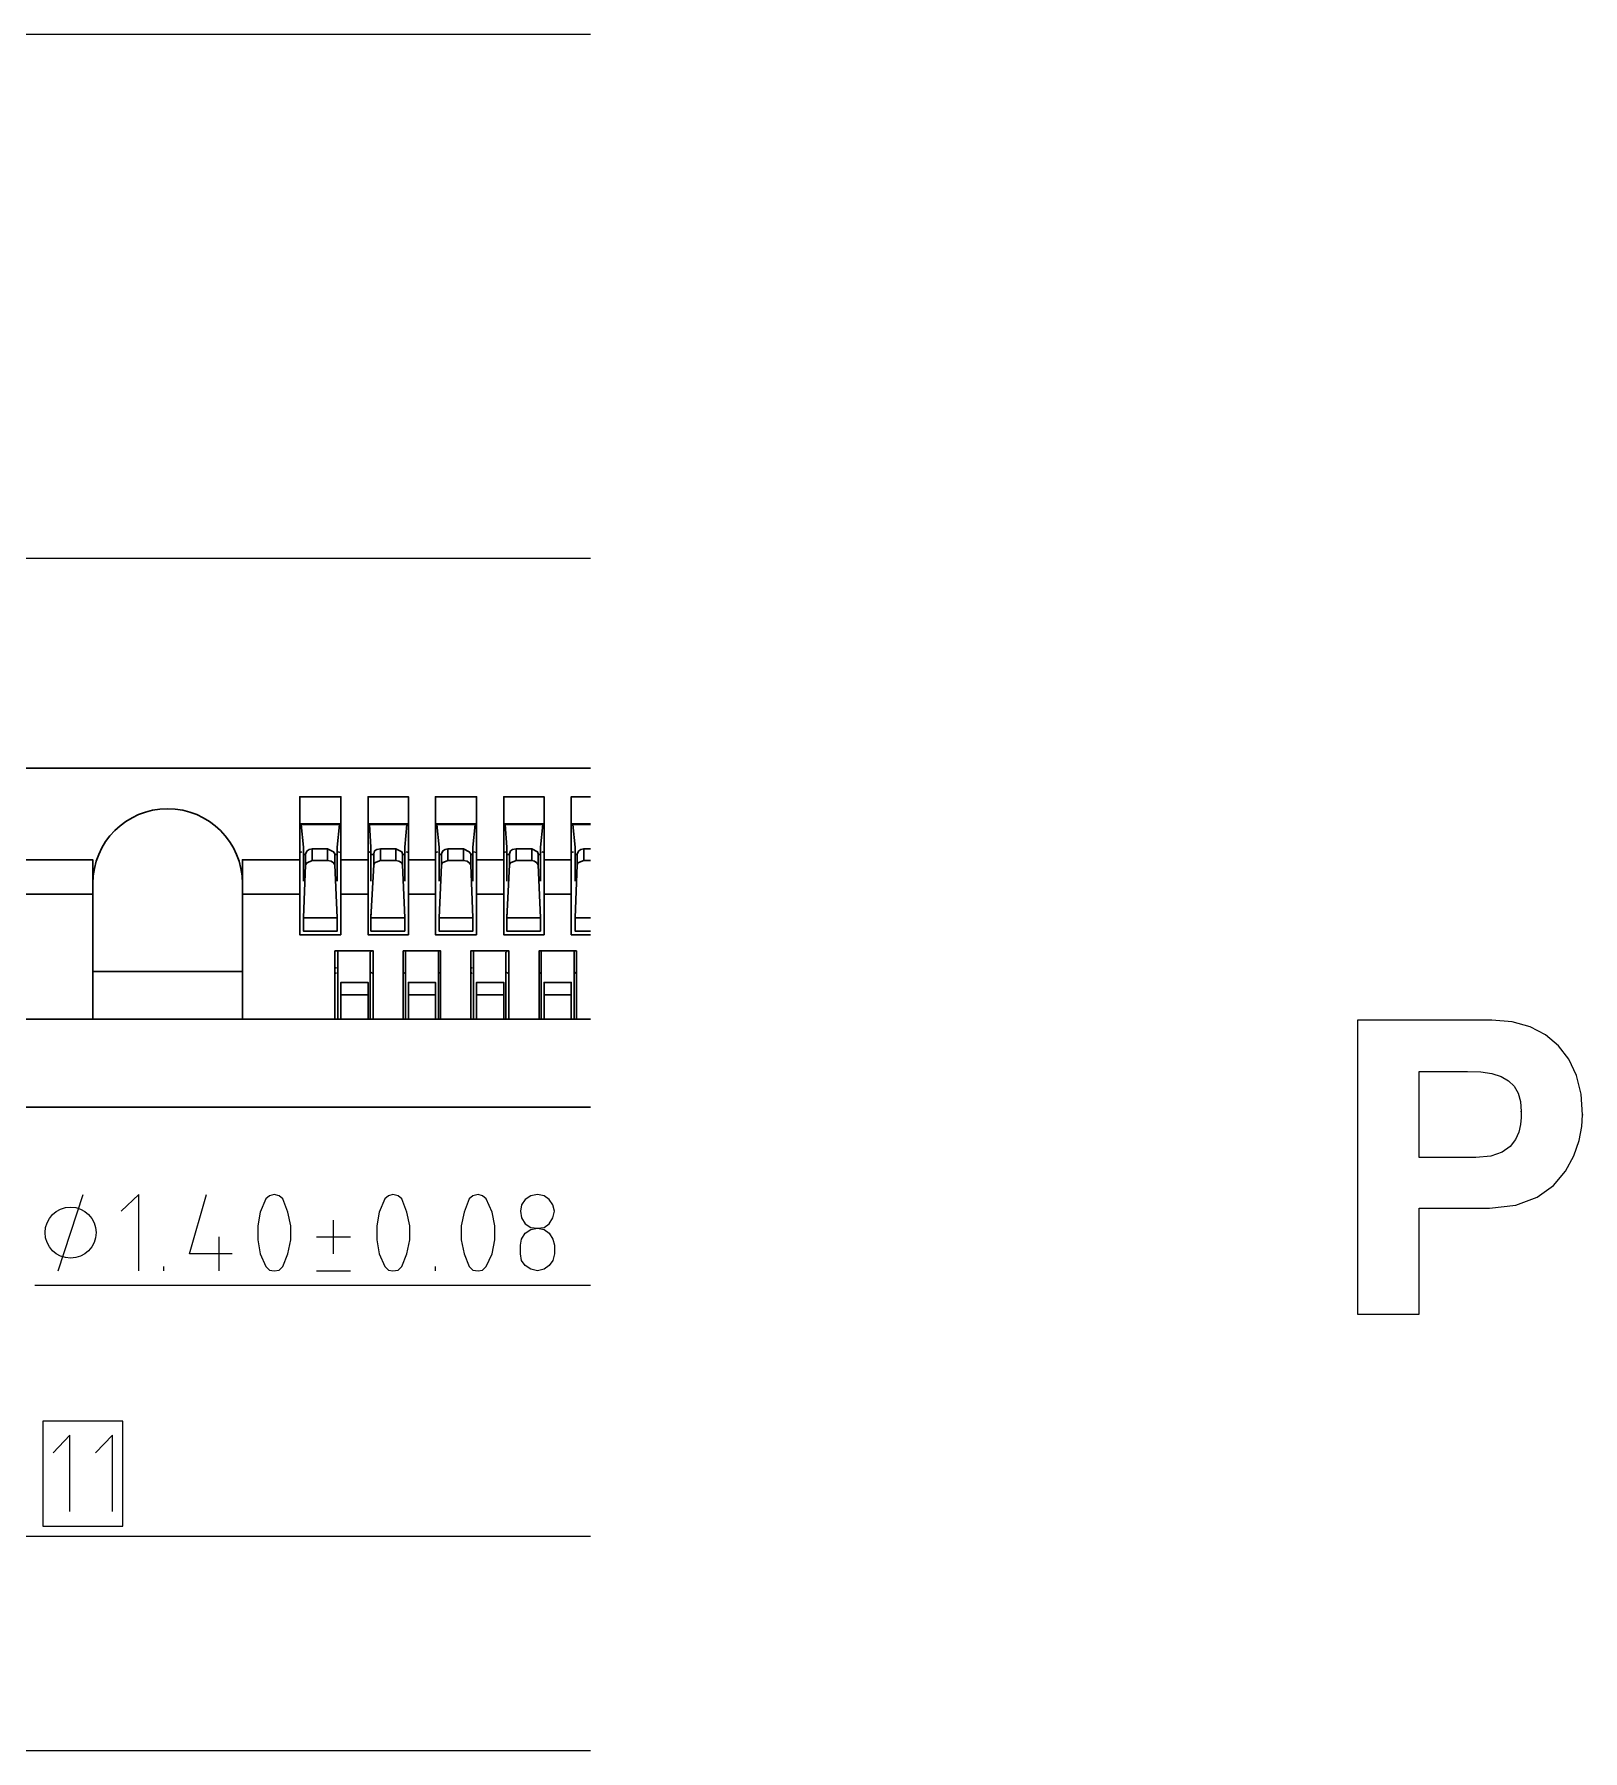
# Model space of a CAD drawing. Header units: inches. Extents: x 0 to 139, y 0 to 117.
# Drawn here: x 31.29 to 42.69, y 32.72 to 45.37 of the extents above; entities that cross this region are included whole.
import ezdxf

# ---------------------------------------------------------------- set-up
doc = ezdxf.new("R2010")
doc.units = ezdxf.units.IN
doc.header["$MEASUREMENT"] = 0
doc.layers.add('Color-7-Line_Weight-20', color=7, linetype='Continuous', lineweight=20)
doc.layers.add('Color-7-Line_Weight-30', color=7, linetype='Continuous', lineweight=30)
doc.layers.add('Demo', color=7, linetype='Continuous')

msp = doc.modelspace()

# ---------------------------------------------------------------- linework, layer by layer
at = {"layer": 'Color-7-Line_Weight-20', "linetype": 'Continuous'}
for p, q in [((35.383, 45.368), (15.382, 45.368)), ((16.691, 41.508), (35.383, 41.508)), ((31.462, 36.258), (31.646, 36.82)), ((33.49, 36.382), (33.49, 36.631)), ((32.646, 36.507), (32.646, 36.258)), ((33.365, 36.507), (33.614, 36.507)), ((32.241, 36.258), (32.241, 36.29)), ((33.365, 36.258), (33.614, 36.258)), ((34.241, 36.258), (34.241, 36.29)), ((35.383, 36.15), (31.289, 36.15)), ((35.383, 34.301), (26.769, 34.301)), ((15.766, 32.722), (35.383, 32.722))]:
    msp.add_line(p, q, dxfattribs=at)
for points in [[(32.057, 36.258), (32.057, 36.82), (31.927, 36.696)], [(32.744, 36.382), (32.43, 36.382), (32.554, 36.82)], [(31.549, 34.485), (31.549, 35.047), (31.424, 34.917)], [(31.862, 34.485), (31.862, 35.047), (31.738, 34.917)]]:
    msp.add_lwpolyline(points, dxfattribs=at)
for points in [[(32.933, 36.588), (32.933, 36.485), (32.949, 36.382), (32.992, 36.29), (33.019, 36.263), (33.052, 36.258), (33.09, 36.263), (33.117, 36.29), (33.154, 36.382), (33.176, 36.485), (33.176, 36.588), (33.154, 36.69), (33.117, 36.788), (33.09, 36.809), (33.052, 36.82), (33.019, 36.809), (32.992, 36.788), (32.949, 36.69)], [(33.809, 36.588), (33.809, 36.485), (33.825, 36.382), (33.868, 36.29), (33.895, 36.263), (33.928, 36.258), (33.965, 36.263), (33.993, 36.29), (34.03, 36.382), (34.052, 36.485), (34.052, 36.588), (34.03, 36.69), (33.993, 36.788), (33.965, 36.809), (33.928, 36.82), (33.895, 36.809), (33.868, 36.788), (33.825, 36.69)], [(34.43, 36.588), (34.43, 36.485), (34.452, 36.382), (34.49, 36.29), (34.517, 36.263), (34.555, 36.258), (34.587, 36.263), (34.614, 36.29), (34.658, 36.382), (34.679, 36.485), (34.679, 36.588), (34.658, 36.69), (34.614, 36.788), (34.587, 36.809), (34.555, 36.82), (34.517, 36.809), (34.49, 36.788), (34.452, 36.69)], [(34.868, 36.447), (34.874, 36.49), (34.901, 36.534), (34.944, 36.561), (34.993, 36.572), (35.041, 36.577), (35.079, 36.604), (35.106, 36.647), (35.117, 36.696), (35.106, 36.745), (35.079, 36.782), (35.041, 36.809), (34.993, 36.82), (34.944, 36.809), (34.901, 36.782), (34.874, 36.745), (34.868, 36.696), (34.874, 36.647), (34.901, 36.604), (34.944, 36.577), (34.993, 36.572), (35.041, 36.561), (35.079, 36.534), (35.106, 36.49), (35.117, 36.447), (35.117, 36.382), (35.106, 36.334), (35.079, 36.296), (35.041, 36.269), (34.993, 36.258), (34.944, 36.269), (34.901, 36.296), (34.874, 36.334), (34.868, 36.382)], [(31.349, 34.376), (31.938, 34.376), (31.938, 35.15), (31.349, 35.15)]]:
    msp.add_lwpolyline(points, close=True, dxfattribs=at)
msp.add_circle((31.553, 36.539), 0.188, dxfattribs=at)
at = {"layer": 'Color-7-Line_Weight-30', "linetype": 'Continuous'}
for p, q in [((14.393, 39.962), (35.383, 39.962)), ((33.544, 39.551), (33.241, 39.551)), ((33.252, 39.551), (33.252, 39.545)), ((33.533, 39.551), (33.533, 39.545)), ((34.041, 39.551), (33.744, 39.551)), ((34.03, 39.551), (34.03, 39.545)), ((34.544, 39.551), (34.241, 39.551)), ((34.252, 39.551), (34.252, 39.545)), ((34.533, 39.551), (34.533, 39.545)), ((35.041, 39.551), (34.744, 39.551)), ((35.031, 39.551), (35.031, 39.545)), ((35.383, 39.551), (35.241, 39.551)), ((35.252, 39.551), (35.252, 39.545)), ((33.257, 39.345), (33.241, 39.34)), ((33.333, 39.367), (33.333, 39.28)), ((33.544, 39.34), (33.522, 39.345)), ((33.76, 39.345), (33.744, 39.34)), ((33.836, 39.367), (33.836, 39.28)), ((34.041, 39.34), (34.025, 39.345)), ((34.257, 39.345), (34.241, 39.34)), ((34.333, 39.367), (34.333, 39.28)), ((34.544, 39.34), (34.522, 39.345)), ((34.76, 39.345), (34.744, 39.34)), ((34.836, 39.367), (34.836, 39.28)), ((35.041, 39.34), (35.025, 39.345)), ((35.258, 39.345), (35.241, 39.34)), ((35.333, 39.367), (35.333, 39.28)), ((33.284, 39.324), (33.268, 39.324)), ((33.517, 39.324), (33.5, 39.324)), ((33.744, 39.286), (33.544, 39.286)), ((33.787, 39.324), (33.765, 39.324)), ((34.014, 39.324), (33.998, 39.324)), ((34.241, 39.286), (34.041, 39.286)), ((34.284, 39.324), (34.268, 39.324)), ((34.517, 39.324), (34.501, 39.324)), ((34.744, 39.286), (34.544, 39.286)), ((34.787, 39.324), (34.766, 39.324)), ((35.014, 39.324), (34.998, 39.324)), ((35.241, 39.286), (35.041, 39.286)), ((35.285, 39.324), (35.269, 39.324)), ((31.716, 39.032), (31.04, 39.032)), ((33.241, 39.032), (32.819, 39.032)), ((33.744, 39.032), (33.544, 39.032)), ((34.241, 39.032), (34.041, 39.032)), ((34.744, 39.032), (34.544, 39.032)), ((35.241, 39.032), (35.041, 39.032)), ((32.819, 38.464), (31.716, 38.464)), ((33.5, 38.491), (33.511, 38.491)), ((33.5, 38.448), (33.511, 38.453)), ((33.76, 38.459), (33.782, 38.448)), ((33.776, 38.491), (33.782, 38.491)), ((34.003, 38.491), (34.009, 38.491)), ((34.003, 38.448), (34.014, 38.453)), ((34.263, 38.459), (34.279, 38.448)), ((34.274, 38.491), (34.279, 38.491)), ((34.501, 38.491), (34.512, 38.491)), ((34.501, 38.448), (34.512, 38.453)), ((34.76, 38.459), (34.782, 38.448)), ((34.776, 38.491), (34.782, 38.491)), ((35.004, 38.491), (35.009, 38.491)), ((35.004, 38.448), (35.014, 38.453)), ((35.263, 38.459), (35.279, 38.448)), ((35.274, 38.491), (35.279, 38.491)), ((33.544, 38.291), (33.744, 38.291)), ((34.041, 38.291), (34.241, 38.291)), ((34.544, 38.291), (34.744, 38.291)), ((35.041, 38.291), (35.241, 38.291))]:
    msp.add_line(p, q, dxfattribs=at)
for points in [[(14.393, 38.415), (14.393, 39.962), (14.328, 39.951), (14.274, 39.924), (14.231, 39.881), (14.204, 39.826), (14.193, 39.762), (16.069, 39.762), (16.058, 39.826), (16.031, 39.881), (15.982, 39.924), (15.928, 39.951), (15.869, 39.962), (15.869, 38.112), (35.383, 38.112)], [(35.383, 39.751), (35.241, 39.751), (35.241, 38.734), (35.383, 38.734)], [(33.517, 39.129), (33.517, 39.378), (33.533, 39.545), (33.252, 39.545), (33.268, 39.378), (33.268, 39.129)], [(34.014, 39.129), (34.014, 39.378), (34.03, 39.545), (33.755, 39.545), (33.749, 39.551)], [(33.765, 39.129), (33.765, 39.378), (33.755, 39.545)], [(34.517, 39.129), (34.517, 39.378), (34.533, 39.545), (34.252, 39.545), (34.268, 39.378), (34.268, 39.129)], [(35.014, 39.129), (35.014, 39.378), (35.031, 39.545), (34.755, 39.545), (34.749, 39.551)], [(34.766, 39.129), (34.766, 39.378), (34.755, 39.545)], [(35.269, 39.129), (35.269, 39.378), (35.252, 39.545), (35.383, 39.545)], [(33.446, 39.28), (33.446, 39.367), (33.333, 39.367), (33.311, 39.361), (33.295, 39.351), (33.284, 39.329), (33.284, 39.248)], [(33.5, 39.248), (33.5, 39.329), (33.49, 39.345), (33.446, 39.367)], [(33.949, 39.28), (33.949, 39.367), (33.836, 39.367), (33.809, 39.361), (33.792, 39.351), (33.787, 39.329), (33.787, 39.248)], [(33.998, 39.248), (33.998, 39.329), (33.993, 39.345), (33.949, 39.367)], [(34.447, 39.28), (34.447, 39.367), (34.333, 39.367), (34.312, 39.361), (34.295, 39.351), (34.284, 39.329), (34.284, 39.248)], [(34.501, 39.248), (34.501, 39.329), (34.49, 39.345), (34.447, 39.367)], [(34.95, 39.28), (34.95, 39.367), (34.836, 39.367), (34.809, 39.361), (34.793, 39.351), (34.787, 39.329), (34.787, 39.248)], [(34.998, 39.248), (34.998, 39.329), (34.993, 39.345), (34.95, 39.367)], [(35.383, 39.367), (35.333, 39.367), (35.312, 39.361), (35.296, 39.351), (35.285, 39.329), (35.285, 39.248), (35.269, 38.859), (35.383, 38.859)], [(31.716, 38.112), (31.716, 39.286), (31.04, 39.286)], [(32.819, 38.112), (32.819, 39.286), (33.241, 39.286)], [(35.383, 39.28), (35.333, 39.28), (35.29, 39.264), (35.285, 39.248)], [(33.517, 38.886), (33.517, 38.761), (33.268, 38.761), (33.268, 38.886)], [(34.014, 38.886), (34.014, 38.761), (33.765, 38.761), (33.765, 38.886)], [(34.517, 38.886), (34.517, 38.761), (34.268, 38.761), (34.268, 38.886)], [(35.014, 38.886), (35.014, 38.761), (34.766, 38.761), (34.766, 38.886)], [(35.269, 38.886), (35.269, 38.761), (35.383, 38.761)], [(33.5, 38.112), (33.5, 38.615), (33.782, 38.615), (33.782, 38.112)], [(33.522, 38.61), (33.522, 38.605), (33.522, 38.112)], [(33.765, 38.615), (33.765, 38.61), (33.76, 38.605), (33.76, 38.112)], [(34.003, 38.112), (34.003, 38.615), (34.279, 38.615), (34.279, 38.112)], [(34.02, 38.61), (34.02, 38.605), (34.02, 38.112)], [(34.263, 38.615), (34.263, 38.605), (34.263, 38.112)], [(34.501, 38.112), (34.501, 38.615), (34.782, 38.615), (34.782, 38.112)], [(34.522, 38.61), (34.522, 38.605), (34.522, 38.112)], [(34.766, 38.615), (34.766, 38.61), (34.76, 38.605), (34.76, 38.112)], [(35.004, 38.112), (35.004, 38.615), (35.279, 38.615), (35.279, 38.112)], [(35.02, 38.61), (35.02, 38.605), (35.02, 38.112)], [(35.263, 38.615), (35.263, 38.605), (35.263, 38.112)], [(33.544, 38.112), (33.544, 38.383), (33.744, 38.383), (33.744, 38.112)], [(34.041, 38.112), (34.041, 38.383), (34.241, 38.383), (34.241, 38.112)], [(34.544, 38.112), (34.544, 38.383), (34.744, 38.383), (34.744, 38.112)], [(35.041, 38.112), (35.041, 38.383), (35.241, 38.383), (35.241, 38.112)], [(35.383, 37.464), (15.739, 37.464), (15.739, 38.215)]]:
    msp.add_lwpolyline(points, dxfattribs=at)
for points in [[(33.544, 38.734), (33.544, 39.751), (33.241, 39.751), (33.241, 38.734)], [(34.041, 38.734), (34.041, 39.751), (33.744, 39.751), (33.744, 38.734)], [(34.544, 38.734), (34.544, 39.751), (34.241, 39.751), (34.241, 38.734)], [(35.041, 38.734), (35.041, 39.751), (34.744, 39.751), (34.744, 38.734)], [(33.268, 38.859), (33.284, 39.248), (33.295, 39.264), (33.333, 39.28), (33.446, 39.28), (33.473, 39.275), (33.49, 39.264), (33.5, 39.248), (33.517, 38.859)], [(33.765, 38.859), (33.787, 39.248), (33.792, 39.264), (33.836, 39.28), (33.949, 39.28), (33.971, 39.275), (33.993, 39.264), (33.998, 39.248), (34.014, 38.859)], [(34.268, 38.859), (34.284, 39.248), (34.29, 39.264), (34.333, 39.28), (34.447, 39.28), (34.474, 39.275), (34.49, 39.264), (34.501, 39.248), (34.517, 38.859)], [(34.766, 38.859), (34.787, 39.248), (34.793, 39.264), (34.836, 39.28), (34.95, 39.28), (34.971, 39.275), (34.987, 39.264), (34.998, 39.248), (35.014, 38.859)]]:
    msp.add_lwpolyline(points, close=True, dxfattribs=at)
msp.add_arc((32.268, 39.111), 0.551, 0.1299, 179.8701, dxfattribs=at)
at = {"layer": 'Demo', "linetype": 'Continuous'}
for points in [[(41.032, 38.104), (41.032, 35.938), (41.485, 35.938), (41.485, 36.72), (42.003, 36.72), (42.198, 36.741), (42.354, 36.8), (42.475, 36.886), (42.564, 36.991), (42.625, 37.105), (42.664, 37.218), (42.684, 37.322), (42.69, 37.407), (42.679, 37.56), (42.645, 37.697), (42.589, 37.816), (42.513, 37.916), (42.417, 37.996), (42.303, 38.055), (42.17, 38.092), (42.021, 38.104)], [(41.485, 37.727), (41.842, 37.727), (41.939, 37.723), (42.021, 37.711), (42.09, 37.689), (42.144, 37.658), (42.186, 37.618), (42.215, 37.566), (42.232, 37.504), (42.238, 37.431), (42.237, 37.388), (42.233, 37.336), (42.22, 37.28), (42.196, 37.224), (42.156, 37.173), (42.097, 37.131), (42.014, 37.102), (41.904, 37.092), (41.485, 37.092)]]:
    msp.add_lwpolyline(points, close=True, dxfattribs=at)
for p in [(42.238, 37.431), (42.69, 37.407)]:
    msp.add_point(p, dxfattribs=at)

doc.saveas('drawing.dxf')
